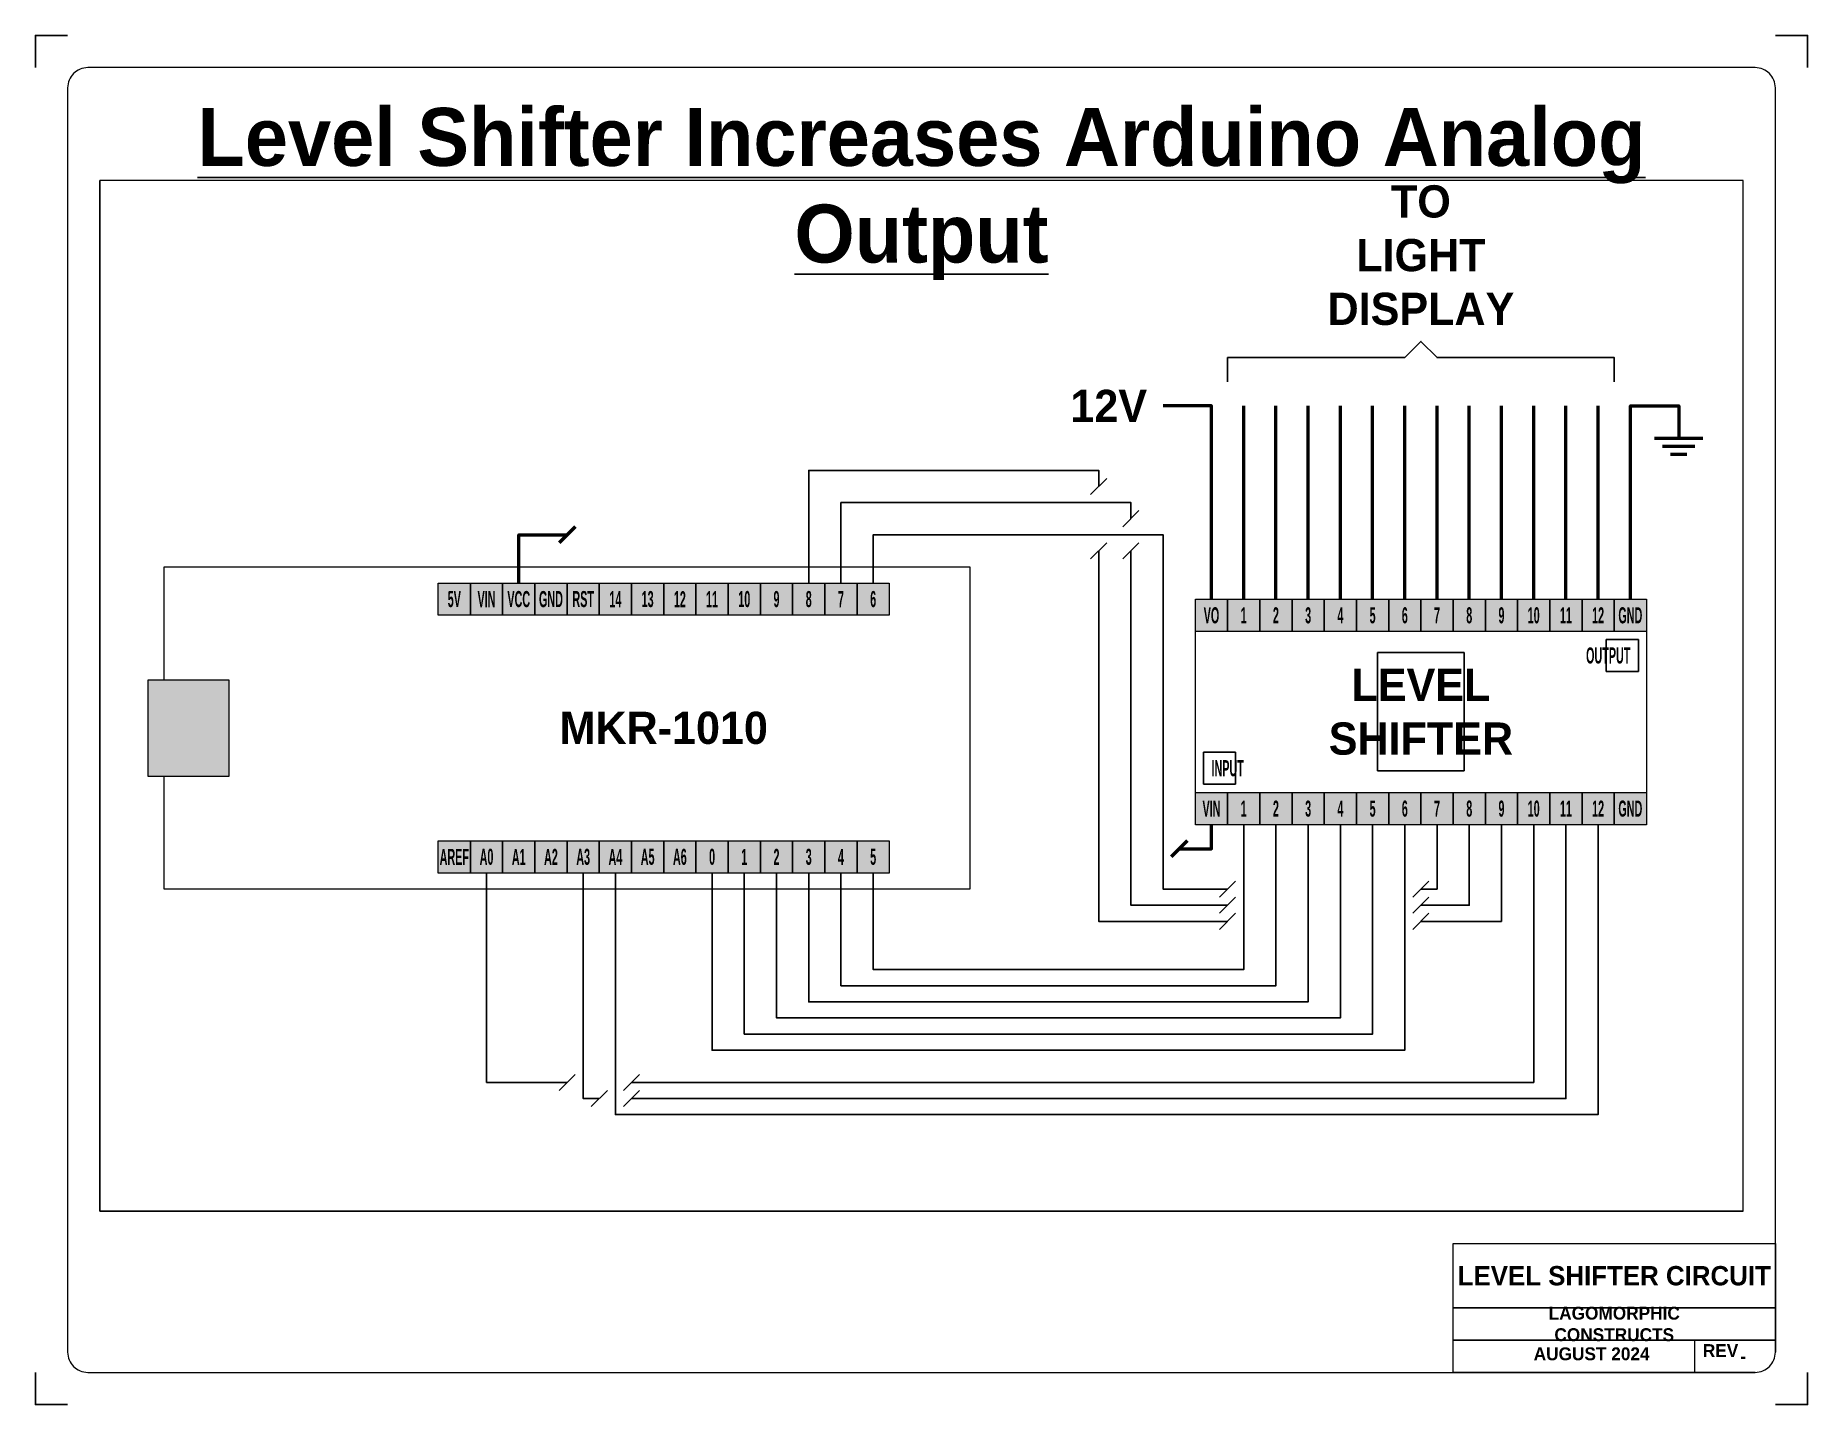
# Paper-space layout 'level-shifter-arduino-hookup' of a CAD drawing. Header units: inches. Extents: x 0 to 11, y 0 to 8.5.
# The model-space entities are those that its viewports show. They can reach past a viewport. Long polylines and large blocks are cut down to what shows.
import ezdxf
from ezdxf.enums import TextEntityAlignment as Align

# ---------------------------------------------------------------- set-up
doc = ezdxf.new("R2010")
doc.units = ezdxf.units.IN
doc.header["$MEASUREMENT"] = 0
for name, color, linetype in [('E-12V', 241, 'Continuous'), ('E-3.3V', 242, 'Continuous'), ('E-5.0V', 245, 'Continuous'), ('E-ANNO-COMP', 7, 'Continuous'), ('E-MOD0', 153, 'Continuous'), ('E-MOD1', 8, 'Continuous'), ('E-SCLK', 92, 'Continuous'), ('E-SDTA', 52, 'Continuous'), ('E-TRML-GNRL', 8, 'Continuous'), ('G-ANNO-TEXT', 7, 'Continuous'), ('G-ANNO-TITL', 7, 'Continuous'), ('G-TBLK-TEXT', 7, 'Continuous')]:
    doc.layers.add(name, color=color, linetype=linetype)
doc.layers.add('E-GRND', color=7, linetype='Continuous', true_color=0x404040)
for name, color, linetype, lineweight in [('E-LEDB', 152, 'Continuous', 50), ('E-LEDG', 110, 'Continuous', 50), ('E-LEDR', 240, 'Continuous', 50), ('E-OUTL', 7, 'Continuous', 15), ('E-WIRE-012V', 241, 'Continuous', 50), ('E-WIRE-3.3V', 242, 'Continuous', 50), ('G-TBLK', 7, 'Continuous', 15)]:
    doc.layers.add(name, color=color, linetype=linetype, lineweight=lineweight)
doc.layers.add('E-WIRE-GRND', color=7, linetype='Continuous', lineweight=50, true_color=0x404040)
doc.layers.add('G-TBLK-NPLT', color=7, linetype='Continuous', plot=False)
doc.layers.add('G-VPRT', color=7, linetype='Continuous', plot=False)
doc.layers.get('E-MOD0').off()
doc.styles.add('PIN-ANNO', font='cityb___.ttf', dxfattribs={"width": 0.5, "height": 0.05})
doc.styles.add('RJR', font='cityb___.ttf', dxfattribs={"height": 0.1})
doc.styles.add('slide-title', font='cityb___.ttf', dxfattribs={"height": 0.36})
doc.styles.add('TEXT 0.08', font='cityb___.ttf', dxfattribs={"height": 0.08})
doc.styles.add('TEXT 0.12', font='cityb___.ttf', dxfattribs={"height": 0.12})

# ---------------------------------------------------------------- blocks, each defined once
blk = doc.blocks.new('title-block-11x8.5')
blk.add_lwpolyline([(0.325, 0.2), (10.675, 0.2, 0.414214), (10.8, 0.325), (10.8, 8.175, 0.414214), (10.675, 8.3), (0.325, 8.3, 0.414214), (0.2, 8.175), (0.2, 0.325, 0.414214)], format="xyb", close=True)
for points in [[(8.8, 1), (10.8, 1), (10.8, 0.6), (8.8, 0.6)], [(8.8, 0.6), (10.8, 0.6), (10.8, 0.4), (8.8, 0.4)]]:
    blk.add_lwpolyline(points, close=True)
for points in [[(10.675, 0.2), (8.8, 0.2), (8.8, 0.4), (10.8, 0.4), (10.8, 0.325)], [(10.3, 0.2), (10.3, 0.4)]]:
    blk.add_lwpolyline(points)
at = {"layer": 'G-TBLK-NPLT'}
for points in [[(0, 8.3), (0, 8.5), (0.2, 8.5)], [(11, 8.3), (11, 8.5), (10.8, 8.5)], [(0, 0.2), (0, 0), (0.2, 0)], [(11, 0.2), (11, 0), (10.8, 0)]]:
    blk.add_lwpolyline(points, dxfattribs=at)
at = {"style": 'TEXT 0.08'}
blk.add_attdef('rev', text='', height=0.08, dxfattribs=at).set_placement((10.6, 0.3), align=Align.MIDDLE_CENTER)
at = {"layer": 'G-TBLK-TEXT', "char_height": 0.08, "style": 'TEXT 0.08'}
for s, width, insert, attachment_point in [('LAGOMORPHIC CONSTRUCTS', 1.175, (9.8, 0.5), 5), ('REV', 0.08, (10.35, 0.375), 1)]:
    blk.add_mtext_dynamic_manual_height_columns(s, width=width, gutter_width=0.3, heights=[0], dxfattribs=dict(at, insert=insert, attachment_point=attachment_point))
at = {"layer": 'G-TBLK-TEXT'}
for tag, height, style, p in [('DWG-TITLE', 0.12, 'TEXT 0.12', (9.8, 0.8)), ('DATE', 0.08, 'TEXT 0.08', (9.55, 0.3))]:
    blk.add_attdef(tag, text='', height=height, dxfattribs=dict(at, style=style)).set_placement(p, align=Align.MIDDLE_CENTER)
blk = doc.blocks.new('filled-terminal')
h = blk.add_hatch(color=256)
h.dxf.hatch_style = 1
h.paths.add_polyline_path([(0.1, 0.1), (0, 0.1), (0, 0), (0.1, 0)])
at = {"layer": 'E-OUTL'}
blk.add_lwpolyline([(0, 0.1), (0.1, 0.1), (0.1, 0), (0, 0)], close=True, dxfattribs=at)
blk = doc.blocks.new('level-shifter')
h = blk.add_hatch(color=256)
h.dxf.hatch_style = 1
h.paths.add_polyline_path([(0.4, 0.6), (0.3, 0.6), (0.2, 0.6), (0.1, 0.6), (0, 0.6), (0, 0.1), (0.1, 0.1), (0.2, 0.1), (0.3, 0.1), (0.4, 0.1), (0.5, 0.1), (0.6, 0.1), (0.7, 0.1), (0.8, 0.1), (0.9, 0.1), (1, 0.1), (1.1, 0.1), (1.2, 0.1), (1.3, 0.1), (1.4, 0.1), (1.4, 0.6), (1.3, 0.6), (1.2, 0.6), (1.1, 0.6), (1, 0.6), (0.9, 0.6), (0.8, 0.6), (0.7, 0.6), (0.6, 0.6), (0.5, 0.6)])
h.paths.add_polyline_path([(0.4443, 0.5628), (0.4443, 0.1372), (0.9557, 0.1372), (0.9557, 0.5628)], flags=24)
at = {"layer": 'E-12V'}
blk.add_blockref('filled-terminal', (0, 0.6), dxfattribs=at)
at = {"layer": 'E-3.3V'}
blk.add_blockref('filled-terminal', (0, 0), dxfattribs=at)
at = {"layer": 'E-GRND'}
for p in [(1.3, 0.6), (1.3, 0)]:
    blk.add_blockref('filled-terminal', p, dxfattribs=at)
at = {"layer": 'E-TRML-GNRL'}
for p in [(0.1, 0.6), (0.2, 0.6), (0.3, 0.6), (0.4, 0.6), (0.5, 0.6), (0.6, 0.6), (0.7, 0.6), (0.8, 0.6), (0.9, 0.6), (1, 0.6), (1.1, 0.6), (1.2, 0.6), (0.1, 0), (0.2, 0), (0.3, 0), (0.4, 0), (0.5, 0), (0.6, 0), (0.7, 0), (0.8, 0), (0.9, 0), (1, 0), (1.1, 0), (1.2, 0)]:
    blk.add_blockref('filled-terminal', p, dxfattribs=at)
at = {"layer": 'E-ANNO-COMP', "style": 'PIN-ANNO', "width": 0.5}
for s, p in [('VO', (0.05, 0.65)), ('1', (0.15, 0.65)), ('2', (0.25, 0.65)), ('3', (0.35, 0.65)), ('4', (0.45, 0.65)), ('5', (0.55, 0.65)), ('6', (0.65, 0.65)), ('7', (0.75, 0.65)), ('8', (0.85, 0.65)), ('9', (0.95, 0.65)), ('10', (1.05, 0.65)), ('11', (1.15, 0.65)), ('12', (1.25, 0.65)), ('GND', (1.35, 0.65)), ('VIN', (0.05, 0.05)), ('1', (0.15, 0.05)), ('2', (0.25, 0.05)), ('3', (0.35, 0.05)), ('4', (0.45, 0.05)), ('5', (0.55, 0.05)), ('6', (0.65, 0.05)), ('7', (0.75, 0.05)), ('8', (0.85, 0.05)), ('9', (0.95, 0.05)), ('10', (1.05, 0.05)), ('11', (1.15, 0.05)), ('12', (1.25, 0.05)), ('GND', (1.35, 0.05))]:
    blk.add_text(s, height=0.05, dxfattribs=at).set_placement(p, align=Align.MIDDLE_CENTER)
at = {"layer": 'E-ANNO-COMP', "insert": (0.7, 0.35), "char_height": 0.1, "attachment_point": 5, "style": 'RJR', "bg_fill": 19, "box_fill_scale": 1.5, "bg_fill_color": 256, "bg_fill_transparency": 0}
blk.add_mtext_dynamic_manual_height_columns('LEVEL SHIFTER', width=0.16875, gutter_width=0.5, heights=[0], dxfattribs=at)
blk.add_lwpolyline([(0, 0.6), (1.4, 0.6), (1.4, 0.1), (0, 0.1)], close=True)
at = {"layer": 'E-ANNO-COMP', "char_height": 0.05, "style": 'PIN-ANNO', "bg_fill": 19, "box_fill_scale": 1.5, "bg_fill_color": 256, "bg_fill_transparency": 0}
for s, insert, attachment_point in [('OUTPUT', (1.35, 0.525), 6), ('INPUT', (0.05, 0.175), 4)]:
    blk.add_mtext_dynamic_manual_height_columns(s, width=0.05, gutter_width=0.5, heights=[0], dxfattribs=dict(at, insert=insert, attachment_point=attachment_point))
at = {"layer": 'E-OUTL'}
blk.add_lwpolyline([(0, 0.7), (1.4, 0.7), (1.4, 0), (0, 0)], close=True, dxfattribs=at)
blk = doc.blocks.new('MKR-1010')
at = {"linetype": 'ByBlock'}
h = blk.add_hatch(color=0, dxfattribs=at)
h.dxf.hatch_style = 1
h.paths.add_polyline_path([(2.5, 0), (2.5, 0.35), (2.3, 0.35), (2.3, 0.65), (2.5, 0.65), (2.5, 1), (0, 1), (0, 0)])
h.paths.add_polyline_path([(1.65, 0.15), (1.65, 0.05), (1.55, 0.05), (1.45, 0.05), (1.35, 0.05), (1.25, 0.05), (1.15, 0.05), (1.05, 0.05), (0.95, 0.05), (0.85, 0.05), (0.75, 0.05), (0.65, 0.05), (0.55, 0.05), (0.45, 0.05), (0.35, 0.05), (0.25, 0.05), (0.25, 0.15), (0.35, 0.15), (0.45, 0.15), (0.55, 0.15), (0.65, 0.15), (0.75, 0.15), (0.85, 0.15), (0.95, 0.15), (1.05, 0.15), (1.15, 0.15), (1.25, 0.15), (1.35, 0.15), (1.45, 0.15), (1.55, 0.15)], flags=16)
h.paths.add_polyline_path([(1.65, 0.85), (1.55, 0.85), (1.45, 0.85), (1.35, 0.85), (1.25, 0.85), (1.15, 0.85), (1.05, 0.85), (0.95, 0.85), (0.85, 0.85), (0.75, 0.85), (0.65, 0.85), (0.55, 0.85), (0.45, 0.85), (0.35, 0.85), (0.25, 0.85), (0.25, 0.95), (0.35, 0.95), (0.45, 0.95), (0.55, 0.95), (0.65, 0.95), (0.75, 0.95), (0.85, 0.95), (0.95, 0.95), (1.05, 0.95), (1.15, 0.95), (1.25, 0.95), (1.35, 0.95), (1.45, 0.95), (1.55, 0.95), (1.65, 0.95)], flags=16)
h.paths.add_polyline_path([(0.95, 0.15), (0.95, 0.05), (0.85, 0.05), (0.85, 0.15)], flags=0)
h.paths.add_polyline_path([(1.6313, 0.1514), (1.5694, 0.1514), (1.5694, 0.0468), (1.6313, 0.0468)], flags=24)
h.paths.add_polyline_path([(1.532, 0.1515), (1.4656, 0.1515), (1.4656, 0.047), (1.532, 0.047)], flags=24)
h.paths.add_polyline_path([(1.4368, 0.1514), (1.3612, 0.1514), (1.3612, 0.0468), (1.4368, 0.0468)], flags=24)
h.paths.add_polyline_path([(1.3387, 0.1511), (1.2594, 0.1511), (1.2594, 0.0465), (1.3387, 0.0465)], flags=24)
h.paths.add_polyline_path([(1.2339, 0.1509), (1.1661, 0.1509), (1.1661, 0.0463), (1.2339, 0.0463)], flags=24)
h.paths.add_polyline_path([(1.1251, 0.1512), (1.0746, 0.1512), (1.0746, 0.0467), (1.1251, 0.0467)], flags=24)
h.paths.add_polyline_path([(1.0251, 0.1514), (0.9747, 0.1514), (0.9747, 0.0468), (1.0251, 0.0468)], flags=24)
h.paths.add_polyline_path([(0.9253, 0.1514), (0.8743, 0.1514), (0.8743, 0.0468), (0.9253, 0.0468)], flags=24)
h.paths.add_polyline_path([(0.8185, 0.1514), (0.7781, 0.1514), (0.7781, 0.0468), (0.8185, 0.0468)], flags=24)
h.paths.add_polyline_path([(0.7282, 0.1518), (0.6719, 0.1518), (0.6719, 0.0472), (0.7282, 0.0472)], flags=24)
h.paths.add_polyline_path([(0.6204, 0.1513), (0.5772, 0.1513), (0.5772, 0.0467), (0.6204, 0.0467)], flags=24)
h.paths.add_polyline_path([(0.522, 0.152), (0.4764, 0.152), (0.4764, 0.0474), (0.522, 0.0474)], flags=24)
h.paths.add_polyline_path([(0.4201, 0.1513), (0.3778, 0.1513), (0.3778, 0.0467), (0.4201, 0.0467)], flags=24)
h.paths.add_polyline_path([(0.3205, 0.1513), (0.2759, 0.1513), (0.2759, 0.0467), (0.3205, 0.0467)], flags=24)
h.paths.add_polyline_path([(0.3217, 0.9513), (0.2769, 0.9513), (0.2769, 0.8467), (0.3217, 0.8467)], flags=24)
h.paths.add_polyline_path([(0.4204, 0.9512), (0.3776, 0.9512), (0.3776, 0.8467), (0.4204, 0.8467)], flags=24)
h.paths.add_polyline_path([(0.5207, 0.9513), (0.4777, 0.9513), (0.4777, 0.8467), (0.5207, 0.8467)], flags=24)
h.paths.add_polyline_path([(0.6209, 0.9513), (0.5776, 0.9513), (0.5776, 0.8467), (0.6209, 0.8467)], flags=24)
h.paths.add_polyline_path([(0.7147, 0.9514), (0.6819, 0.9514), (0.6819, 0.8468), (0.7147, 0.8468)], flags=24)
h.paths.add_polyline_path([(0.8237, 0.9518), (0.7751, 0.9518), (0.7751, 0.8472), (0.8237, 0.8472)], flags=24)
h.paths.add_polyline_path([(0.9293, 0.9513), (0.8679, 0.9513), (0.8679, 0.8467), (0.9293, 0.8467)], flags=24)
h.paths.add_polyline_path([(1.0297, 0.9513), (0.968, 0.9513), (0.968, 0.8467), (1.0297, 0.8467)], flags=24)
h.paths.add_polyline_path([(1.1294, 0.9512), (1.0696, 0.9512), (1.0696, 0.8467), (1.1294, 0.8467)], flags=24)
h.paths.add_polyline_path([(1.2294, 0.9513), (1.1697, 0.9513), (1.1697, 0.8467), (1.2294, 0.8467)], flags=24)
h.paths.add_polyline_path([(1.3296, 0.9513), (1.2694, 0.9513), (1.2694, 0.8467), (1.3296, 0.8467)], flags=24)
h.paths.add_polyline_path([(1.4228, 0.9514), (1.3731, 0.9514), (1.3731, 0.8468), (1.4228, 0.8468)], flags=24)
h.paths.add_polyline_path([(1.5325, 0.9518), (1.4669, 0.9518), (1.4669, 0.8472), (1.5325, 0.8472)], flags=24)
h.paths.add_polyline_path([(1.6416, 0.952), (1.5562, 0.952), (1.5562, 0.8475), (1.6416, 0.8475)], flags=24)
h.paths.add_polyline_path([(1.225, 0.6036), (0.6721, 0.6036), (0.6721, 0.3944), (1.225, 0.3944)], flags=24)
at = {"layer": 'E-MOD1'}
h = blk.add_hatch(color=256, dxfattribs=at)
h.dxf.hatch_style = 1
h.paths.add_polyline_path([(2.55, 0.65), (2.3, 0.65), (2.3, 0.35), (2.55, 0.35)])
at = {"layer": 'E-OUTL'}
blk.add_lwpolyline([(2.5, 0.35), (2.5, 0), (0, 0), (0, 1), (2.5, 1), (2.5, 0.65)], dxfattribs=at)
blk.add_lwpolyline([(2.3, 0.65), (2.55, 0.65), (2.55, 0.35), (2.3, 0.35)], close=True, dxfattribs=at)
at = {"layer": 'E-3.3V'}
blk.add_blockref('filled-terminal', (1.35, 0.05), dxfattribs=at)
at = {"layer": 'E-5.0V'}
blk.add_blockref('filled-terminal', (1.45, 0.05), dxfattribs=at)
at = {"layer": 'E-GRND'}
blk.add_blockref('filled-terminal', (1.25, 0.05), dxfattribs=at)
at = {"layer": 'E-MOD1'}
blk.add_blockref('filled-terminal', (0.85, 0.05), dxfattribs=at)
at = {"layer": 'E-SCLK'}
blk.add_blockref('filled-terminal', (0.85, 0.05), dxfattribs=at)
at = {"layer": 'E-SDTA'}
blk.add_blockref('filled-terminal', (0.75, 0.05), dxfattribs=at)
at = {"layer": 'E-TRML-GNRL'}
for p in [(0.25, 0.85), (0.35, 0.85), (0.45, 0.85), (0.55, 0.85), (0.65, 0.85), (0.75, 0.85), (0.85, 0.85), (0.95, 0.85), (1.05, 0.85), (1.15, 0.85), (1.25, 0.85), (1.35, 0.85), (1.45, 0.85), (1.55, 0.85), (0.25, 0.05), (0.35, 0.05), (0.45, 0.05), (0.55, 0.05), (0.65, 0.05), (0.95, 0.05), (1.05, 0.05), (1.15, 0.05), (1.55, 0.05)]:
    blk.add_blockref('filled-terminal', p, dxfattribs=at)
at = {"layer": 'E-ANNO-COMP', "char_height": 0.05, "attachment_point": 5, "rotation": 180, "style": 'PIN-ANNO'}
for s, insert in [('5', (0.3, 0.9)), ('4', (0.4, 0.9)), ('3', (0.5, 0.9)), ('2', (0.6, 0.9)), ('1', (0.7, 0.9)), ('0', (0.8, 0.9)), ('A6', (0.9, 0.9)), ('A5', (1, 0.9)), ('A4', (1.1, 0.9)), ('A3', (1.2, 0.9)), ('A2', (1.3, 0.9)), ('A1', (1.4, 0.9)), ('A0', (1.5, 0.9)), ('AREF', (1.6, 0.9)), ('6', (0.3, 0.1)), ('7', (0.4, 0.1)), ('8', (0.5, 0.1)), ('9', (0.6, 0.1)), ('10', (0.7, 0.1)), ('11', (0.8, 0.1)), ('12', (0.9, 0.1)), ('13', (1, 0.1)), ('14', (1.1, 0.1)), ('RST', (1.2, 0.1)), ('GND', (1.3, 0.1)), ('VCC', (1.4, 0.1)), ('VIN', (1.5, 0.1)), ('5V', (1.6, 0.1))]:
    blk.add_mtext_dynamic_manual_height_columns(s, width=0.05, gutter_width=0.5, heights=[0], dxfattribs=dict(at, insert=insert))
at = {"layer": 'E-ANNO-COMP', "insert": (0.95, 0.5), "char_height": 0.1, "attachment_point": 5, "rotation": 180, "style": 'RJR', "bg_fill": 3, "box_fill_scale": 1.5, "bg_fill_color": 256, "bg_fill_transparency": 0}
blk.add_mtext_dynamic_manual_height_columns('MKR-1010', width=0.1, gutter_width=0.5, heights=[0], dxfattribs=at)
blk = doc.blocks.new('gnd')
for p, q in [((-0.075, 0), (0.075, 0)), ((-0.05, -0.025), (0.05, -0.025)), ((-0.025, -0.05), (0.025, -0.05))]:
    blk.add_line(p, q)

msp = doc.modelspace()

# ---------------------------------------------------------------- linework, layer by layer
at = {"layer": 'E-LEDB'}
for points in [[(13.05, 4.9), (13.05, 5.5)], [(13.35, 4.9), (13.35, 5.5)], [(13.65, 4.9), (13.65, 5.5)], [(13.95, 4.9), (13.95, 5.5)]]:
    msp.add_lwpolyline(points, dxfattribs=at)
at = {"layer": 'E-LEDG'}
for points in [[(12.95, 4.9), (12.95, 5.5)], [(13.25, 4.9), (13.25, 5.5)], [(13.55, 4.9), (13.55, 5.5)], [(13.85, 4.9), (13.85, 5.5)]]:
    msp.add_lwpolyline(points, dxfattribs=at)
at = {"layer": 'E-LEDR'}
for points in [[(12.85, 4.9), (12.85, 5.5)], [(13.15, 4.9), (13.15, 5.5)], [(13.45, 4.9), (13.45, 5.5)], [(13.75, 4.9), (13.75, 5.5)]]:
    msp.add_lwpolyline(points, dxfattribs=at)
at = {"layer": 'E-WIRE-012V'}
msp.add_lwpolyline([(12.75, 4.9), (12.75, 5.5), (12.6, 5.5)], dxfattribs=at)
at = {"layer": 'E-WIRE-3.3V'}
for p, q in [((10.775, 5.125), (10.725, 5.075)), ((12.675, 4.15), (12.625, 4.1))]:
    msp.add_line(p, q, dxfattribs=at)
at = {"layer": 'G-ANNO-TEXT'}
for p, q in [((12.425, 5.275), (12.375, 5.225)), ((12.525, 5.175), (12.475, 5.125)), ((12.425, 5.075), (12.375, 5.025)), ((12.525, 5.075), (12.475, 5.025)), ((12.825, 4.025), (12.775, 3.975)), ((13.425, 4.025), (13.375, 3.975)), ((12.825, 3.975), (12.775, 3.925)), ((13.425, 3.975), (13.375, 3.925)), ((12.825, 3.925), (12.775, 3.875)), ((13.425, 3.925), (13.375, 3.875)), ((10.775, 3.425), (10.725, 3.375)), ((10.975, 3.425), (10.925, 3.375)), ((10.875, 3.375), (10.825, 3.325)), ((10.975, 3.375), (10.925, 3.325))]:
    msp.add_line(p, q, dxfattribs=at)
for points in [[(12.8, 5.575), (12.8, 5.65), (13.35, 5.65), (13.4, 5.7), (13.45, 5.65), (14, 5.65), (14, 5.575)], [(12.4, 5.05), (12.4, 3.9), (12.8, 3.9)], [(12.5, 5.05), (12.5, 3.95), (12.8, 3.95)], [(13.4, 4), (13.45, 4), (13.45, 4.2)], [(13.4, 3.95), (13.55, 3.95), (13.55, 4.2)], [(13.4, 3.9), (13.65, 3.9), (13.65, 4.2)]]:
    msp.add_lwpolyline(points, dxfattribs=at)

# ---------------------------------------------------------------- block references
at = {"layer": 'E-MOD0', "rotation": 180}
msp.add_blockref('MKR-1010', (12, 5), dxfattribs=at)
at = {"layer": 'E-WIRE-GRND'}
msp.add_blockref('gnd', (14.2, 5.4), dxfattribs=at)

# ---------------------------------------------------------------- texts
at = {"layer": 'G-ANNO-TEXT', "style": 'RJR'}
msp.add_text('12V', height=0.1, dxfattribs=at).set_placement((12.55, 5.5), align=Align.MIDDLE_RIGHT)
at = {"layer": 'G-ANNO-TEXT', "insert": (13.4, 5.75), "char_height": 0.1, "attachment_point": 8, "style": 'RJR'}
msp.add_mtext_dynamic_manual_height_columns('TO LIGHT DISPLAY', width=0.575, gutter_width=0.5, heights=[0], dxfattribs=at)

# ---------------------------------------------------------------- next in the draw order: linework, layer by layer
at = {"layer": 'E-WIRE-3.3V'}
msp.add_lwpolyline([(10.6, 4.95), (10.6, 5.1), (10.75, 5.1)], dxfattribs=at)
at = {"layer": 'G-ANNO-TEXT'}
for points in [[(11.5, 4.95), (11.5, 5.3), (12.4, 5.3), (12.4, 5.25)], [(11.6, 4.95), (11.6, 5.2), (12.5, 5.2), (12.5, 5.15)], [(11.7, 4.95), (11.7, 5.1), (12.6, 5.1), (12.6, 4), (12.8, 4)], [(10.9, 4.05), (10.9, 3.3), (13.95, 3.3), (13.95, 4.2)], [(13.85, 4.2), (13.85, 3.35), (10.95, 3.35)], [(13.75, 4.2), (13.75, 3.4), (10.95, 3.4)], [(11.2, 4.05), (11.2, 3.5), (13.35, 3.5), (13.35, 4.2)], [(11.3, 4.05), (11.3, 3.55), (13.25, 3.55), (13.25, 4.2)], [(11.4, 4.05), (11.4, 3.6), (13.15, 3.6), (13.15, 4.2)], [(11.5, 4.05), (11.5, 3.65), (13.05, 3.65), (13.05, 4.2)], [(11.6, 4.05), (11.6, 3.7), (12.95, 3.7), (12.95, 4.2)], [(11.7, 4.05), (11.7, 3.75), (12.85, 3.75), (12.85, 4.2)], [(10.75, 3.4), (10.5, 3.4), (10.5, 4.05)], [(10.85, 3.35), (10.8, 3.35), (10.8, 4.05)]]:
    msp.add_lwpolyline(points, dxfattribs=at)

# ---------------------------------------------------------------- next in the draw order: block references
at = {"layer": 'E-MOD0'}
msp.add_blockref('level-shifter', (12.7, 4.2), dxfattribs=at)

# ---------------------------------------------------------------- next in the draw order: linework, layer by layer
at = {"layer": 'E-WIRE-3.3V'}
msp.add_lwpolyline([(12.65, 4.125), (12.75, 4.125), (12.75, 4.2)], dxfattribs=at)
at = {"layer": 'E-WIRE-GRND'}
msp.add_lwpolyline([(14.05, 4.9), (14.05, 5.5), (14.2, 5.5), (14.2, 5.4)], dxfattribs=at)
at = {"layer": 'G-VPRT'}
msp.add_lwpolyline([(9.3, 3), (14.4, 3), (14.4, 6.2), (9.3, 6.2)], close=True, dxfattribs=at)

psp = doc.layouts.new('level-shifter-arduino-hookup')

# ---------------------------------------------------------------- block references
at = {"layer": 'G-TBLK'}
ref = psp.add_blockref('title-block-11x8.5', (0, 0), dxfattribs=at)
ref.add_attrib('rev', '-', dxfattribs={"layer": '0', "height": 0.08, "style": 'TEXT 0.08'}).set_placement((10.6, 0.3), align=Align.MIDDLE_CENTER)
ref.add_attrib('DATE', 'AUGUST 2024', (9.3, 0.275), dxfattribs={"layer": 'G-TBLK-TEXT', "height": 0.08, "style": 'TEXT 0.08'})
ref.add_attrib('DWG-TITLE', 'LEVEL SHIFTER CIRCUIT', dxfattribs={"layer": 'G-TBLK-TEXT', "height": 0.12, "style": 'TEXT 0.12'}).set_placement((9.8, 0.8), align=Align.MIDDLE_CENTER)

# ---------------------------------------------------------------- texts
at = {"layer": 'G-ANNO-TITL', "insert": (5.5, 8.05), "char_height": 0.36, "attachment_point": 2, "style": 'slide-title'}
psp.add_mtext_dynamic_manual_height_columns('{\\LLevel Shifter Increases Arduino Analog Output}', width=9.67726, gutter_width=1, heights=[0], dxfattribs=at)

# ---------------------------------------------------------------- viewports
at = {"layer": 'G-VPRT'}
psp.add_viewport(center=(5.5, 4.4), size=(10.2, 6.4), view_center_point=(11.85, 4.6), view_height=3.2, dxfattribs=at)

doc.saveas('drawing.dxf')
